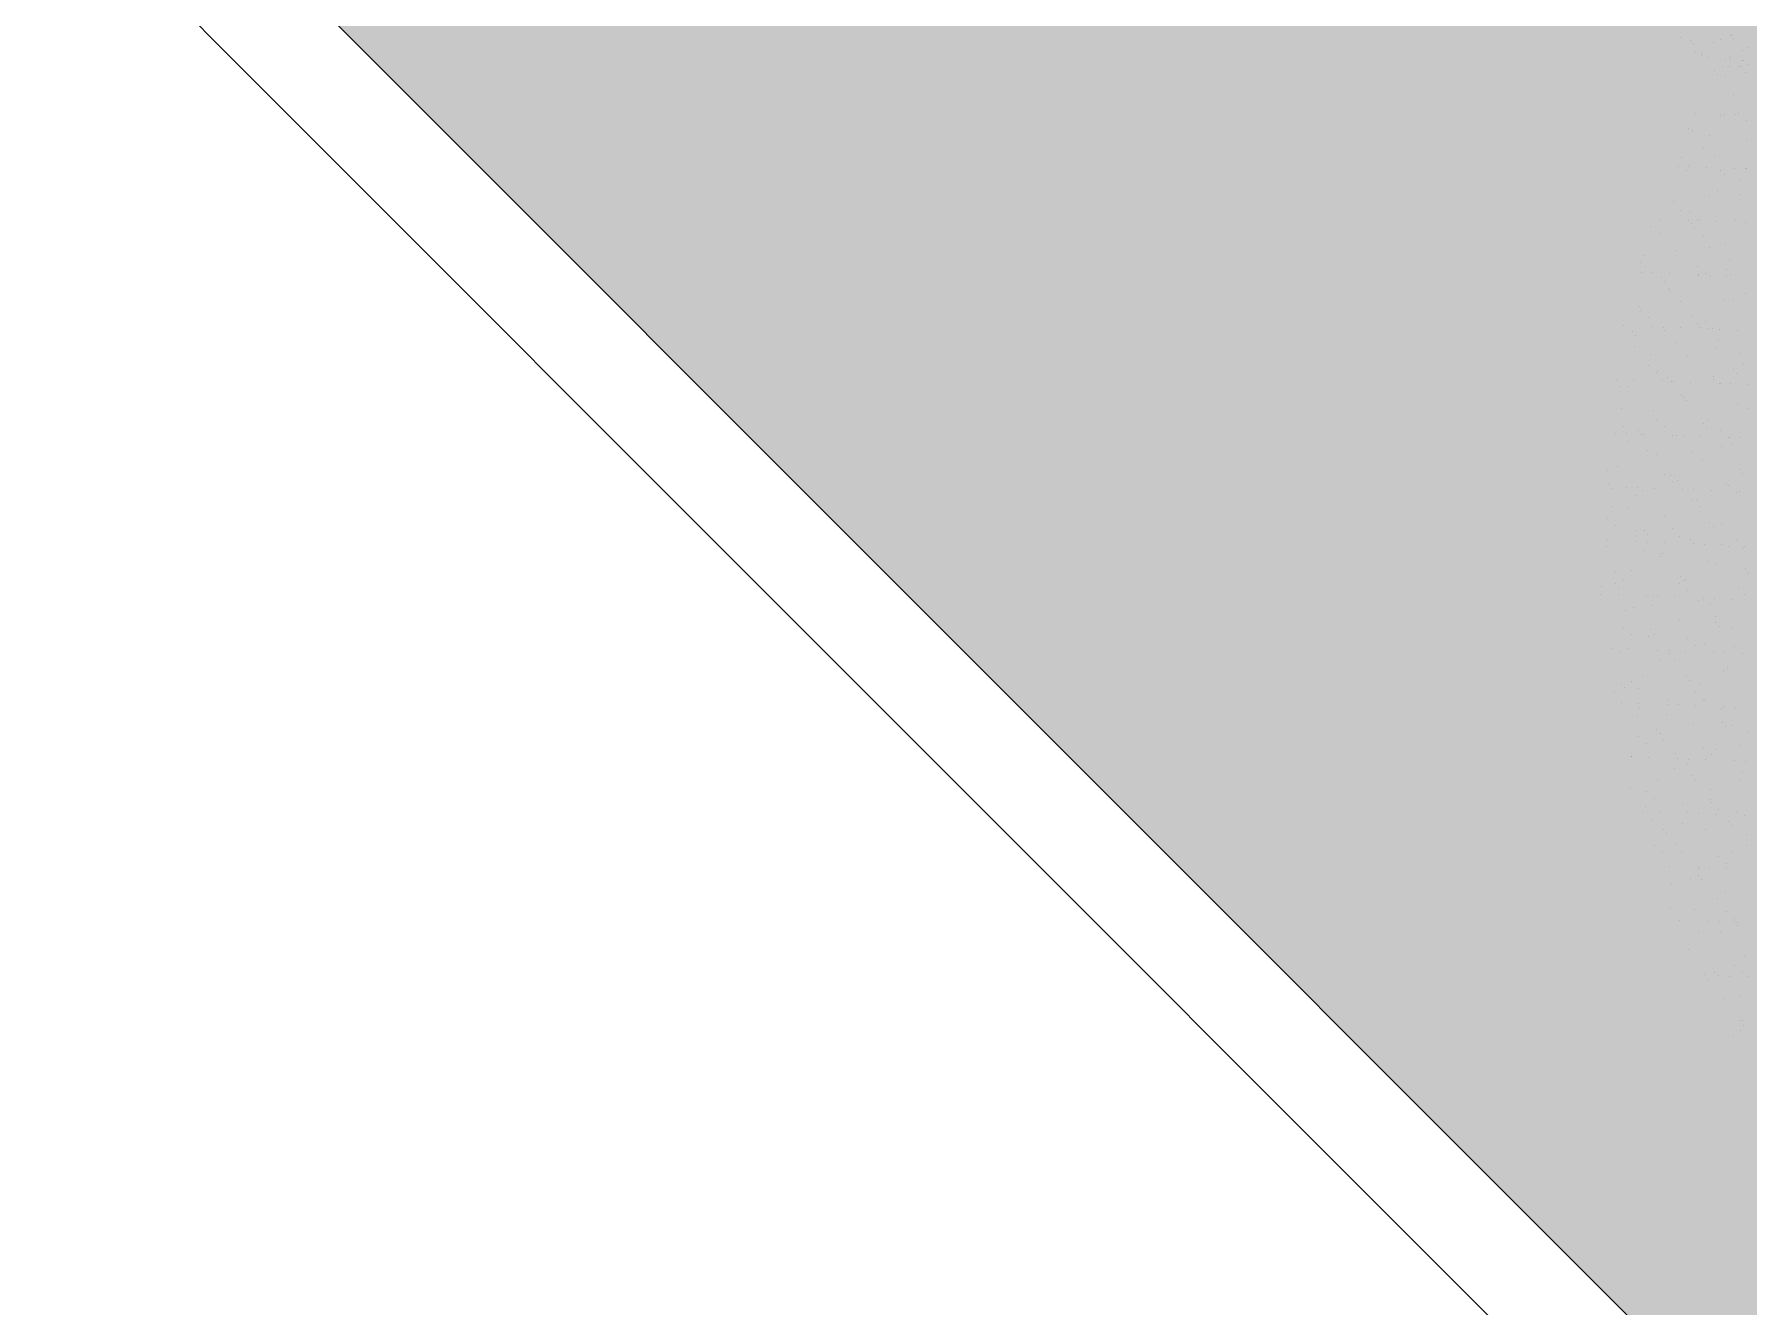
# Model space of a CAD drawing. Header units: millimetres. Extents: x 235 to 418, y 139 to 274.
# Drawn here: x 298.83 to 304.04, y 212.76 to 216.63 of the extents above; entities that cross this region are included whole.
import ezdxf

# ---------------------------------------------------------------- set-up
doc = ezdxf.new("R2010")
doc.units = ezdxf.units.MM
doc.header["$LTSCALE"] = 0.01
for name, color, linetype, lineweight in [('muros bajos', 42, 'Continuous', 18), ('pasto', 153, 'Continuous', 9), ('puertas', 2, 'Continuous', 9), ('punto delgado', 4, 'Continuous', 0)]:
    doc.layers.add(name, color=color, linetype=linetype, lineweight=lineweight)

# ---------------------------------------------------------------- blocks, each defined once
blk = doc.blocks.new('A$C329661E2')
at = {"layer": 'puertas'}
for p, q in [((0.7417, 3.1882), (0.7417, 3.1882)), ((0.7417, 3.1874), (0.7417, 3.1874)), ((0.6334, 3.1847), (0.6334, 3.1847)), ((0.6546, 3.1774), (0.6546, 3.1774)), ((0.6589, 3.1719), (0.6589, 3.1719)), ((0.6662, 3.1524), (0.6662, 3.1524)), ((0.681, 3.1499), (0.681, 3.1499)), ((0.7039, 3.1723), (0.7039, 3.1723)), ((0.7182, 3.1795), (0.7182, 3.1795)), ((0.746, 3.1819), (0.746, 3.1819)), ((0.7662, 3.1558), (0.7662, 3.1558)), ((0.7788, 3.1622), (0.7788, 3.1622)), ((0.6791, 3.1458), (0.6791, 3.1458)), ((0.6913, 3.1405), (0.6913, 3.1405)), ((0.7062, 3.1131), (0.7062, 3.1131)), ((0.7229, 3.1227), (0.7229, 3.1227)), ((0.7289, 3.1354), (0.7289, 3.1354)), ((0.7376, 3.1221), (0.7376, 3.1221)), ((0.7386, 3.141), (0.7386, 3.141)), ((0.74, 3.1374), (0.74, 3.1374)), ((0.7566, 3.1224), (0.7566, 3.1224)), ((0.7605, 3.1212), (0.7605, 3.1212)), ((0.7655, 3.134), (0.7655, 3.134)), ((0.7669, 3.1353), (0.7669, 3.1353)), ((0.7772, 3.1259), (0.7772, 3.1259)), ((0.713, 3.1043), (0.713, 3.1043)), ((0.7299, 3.1027), (0.7299, 3.1027)), ((0.7714, 3.1087), (0.7714, 3.1087)), ((0.7454, 3.0625), (0.7454, 3.0625)), ((0.6661, 3.0228), (0.6661, 3.0228)), ((0.7181, 3.0173), (0.7181, 3.0173)), ((0.7274, 3.0205), (0.7274, 3.0205)), ((0.7509, 3.0195), (0.7509, 3.0195)), ((0.7567, 3.0208), (0.7567, 3.0208)), ((0.7733, 3.0058), (0.7733, 3.0058)), ((0.65, 2.9899), (0.65, 2.9899)), ((0.6579, 2.9856), (0.6579, 2.9856)), ((0.6955, 2.9749), (0.6955, 2.9749)), ((0.7736, 2.9672), (0.7736, 2.9672)), ((0.6823, 2.9482), (0.6823, 2.9482)), ((0.7063, 2.9318), (0.7063, 2.9318)), ((0.628, 2.9093), (0.628, 2.9093)), ((0.636, 2.9276), (0.636, 2.9276)), ((0.6461, 2.9001), (0.6461, 2.9001)), ((0.6514, 2.9084), (0.6514, 2.9084)), ((0.6525, 2.9125), (0.6525, 2.9125)), ((0.6881, 2.907), (0.6881, 2.907)), ((0.7194, 2.9004), (0.7194, 2.9004)), ((0.7494, 2.9046), (0.7494, 2.9046)), ((0.7729, 2.9037), (0.7729, 2.9037)), ((0.7734, 2.9042), (0.7734, 2.9042)), ((0.7122, 2.8584), (0.7122, 2.8584)), ((0.7262, 2.8916), (0.7262, 2.8916)), ((0.7618, 2.8817), (0.7618, 2.8817)), ((0.6193, 2.8338), (0.6193, 2.8338)), ((0.6945, 2.8463), (0.6945, 2.8463)), ((0.7586, 2.8498), (0.7586, 2.8498)), ((0.5887, 2.7959), (0.5887, 2.7959)), ((0.6343, 2.8146), (0.6343, 2.8146)), ((0.65, 2.7935), (0.65, 2.7935)), ((0.6526, 2.811), (0.6526, 2.811)), ((0.6563, 2.7861), (0.6563, 2.7861)), ((0.6692, 2.7959), (0.6692, 2.7959)), ((0.6734, 2.7926), (0.6734, 2.7926)), ((0.7101, 2.7912), (0.7101, 2.7912)), ((0.75, 2.7963), (0.75, 2.7963)), ((0.7714, 2.7888), (0.7714, 2.7888)), ((0.5699, 2.7807), (0.5699, 2.7807)), ((0.5914, 2.7651), (0.5914, 2.7651)), ((0.6632, 2.7772), (0.6632, 2.7772)), ((0.6827, 2.7608), (0.6827, 2.7608)), ((0.5563, 2.7195), (0.5563, 2.7195)), ((0.6225, 2.7291), (0.6225, 2.7291)), ((0.6955, 2.7355), (0.6955, 2.7355)), ((0.7289, 2.7418), (0.7289, 2.7418)), ((0.7382, 2.7108), (0.7382, 2.7108)), ((0.5485, 2.7027), (0.5485, 2.7027)), ((0.5505, 2.6824), (0.5505, 2.6824)), ((0.5581, 2.6952), (0.5581, 2.6952)), ((0.574, 2.6815), (0.574, 2.6815)), ((0.6107, 2.68), (0.6107, 2.68)), ((0.6693, 2.6944), (0.6693, 2.6944)), ((0.6709, 2.6753), (0.6709, 2.6753)), ((0.672, 2.6777), (0.672, 2.6777)), ((0.6859, 2.6793), (0.6859, 2.6793)), ((0.6955, 2.6767), (0.6955, 2.6767)), ((0.7321, 2.6753), (0.7321, 2.6753)), ((0.7325, 2.6877), (0.7325, 2.6877)), ((0.7394, 2.6789), (0.7394, 2.6789)), ((0.5933, 2.6717), (0.5933, 2.6717)), ((0.6001, 2.6629), (0.6001, 2.6629)), ((0.6081, 2.6485), (0.6081, 2.6485)), ((0.6107, 2.6436), (0.6107, 2.6436)), ((0.7717, 2.6371), (0.7717, 2.6371)), ((0.5463, 2.6097), (0.5463, 2.6097)), ((0.5486, 2.6011), (0.5486, 2.6011)), ((0.6325, 2.6211), (0.6325, 2.6211)), ((0.7264, 2.6253), (0.7264, 2.6253)), ((0.7456, 2.6252), (0.7456, 2.6252)), ((0.5113, 2.5689), (0.5113, 2.5689)), ((0.5652, 2.5861), (0.5652, 2.5861)), ((0.5725, 2.5665), (0.5725, 2.5665)), ((0.596, 2.5656), (0.596, 2.5656)), ((0.6327, 2.5642), (0.6327, 2.5642)), ((0.6591, 2.5899), (0.6591, 2.5899)), ((0.6695, 2.5734), (0.6695, 2.5734)), ((0.6763, 2.5645), (0.6763, 2.5645)), ((0.686, 2.5778), (0.686, 2.5778)), ((0.5302, 2.5574), (0.5302, 2.5574)), ((0.5371, 2.5486), (0.5371, 2.5486)), ((0.5989, 2.5582), (0.5989, 2.5582)), ((0.6248, 2.5319), (0.6248, 2.5319)), ((0.694, 2.5618), (0.694, 2.5618)), ((0.7026, 2.5628), (0.7026, 2.5628)), ((0.7146, 2.5398), (0.7146, 2.5398)), ((0.7175, 2.5609), (0.7175, 2.5609)), ((0.7541, 2.5595), (0.7541, 2.5595)), ((0.5345, 2.5243), (0.5345, 2.5243)), ((0.5694, 2.5068), (0.5694, 2.5068)), ((0.6473, 2.5044), (0.6473, 2.5044)), ((0.7087, 2.5228), (0.7087, 2.5228)), ((0.7622, 2.5086), (0.7622, 2.5086)), ((0.4966, 2.4545), (0.4966, 2.4545)), ((0.5333, 2.4531), (0.5333, 2.4531)), ((0.5653, 2.4845), (0.5653, 2.4845)), ((0.5818, 2.4695), (0.5818, 2.4695)), ((0.5871, 2.4727), (0.5871, 2.4727)), ((0.6064, 2.459), (0.6064, 2.459)), ((0.7027, 2.4612), (0.7027, 2.4612)), ((0.7028, 2.4543), (0.7028, 2.4543)), ((0.7457, 2.475), (0.7457, 2.475)), ((0.7525, 2.4662), (0.7525, 2.4662)), ((0.7672, 2.4882), (0.7672, 2.4882)), ((0.5041, 2.4387), (0.5041, 2.4387)), ((0.5227, 2.4388), (0.5227, 2.4388)), ((0.5946, 2.4507), (0.5946, 2.4507)), ((0.6133, 2.4502), (0.6133, 2.4502)), ((0.618, 2.4498), (0.618, 2.4498)), ((0.6355, 2.4189), (0.6355, 2.4189)), ((0.6547, 2.4484), (0.6547, 2.4484)), ((0.716, 2.446), (0.716, 2.446)), ((0.7193, 2.4462), (0.7193, 2.4462)), ((0.7395, 2.4451), (0.7395, 2.4451)), ((0.7761, 2.4436), (0.7761, 2.4436)), ((0.5064, 2.3925), (0.5064, 2.3925)), ((0.5753, 2.3872), (0.5753, 2.3872)), ((0.6415, 2.4153), (0.6415, 2.4153)), ((0.6456, 2.4084), (0.6456, 2.4084)), ((0.7554, 2.4028), (0.7554, 2.4028)), ((0.7789, 2.392), (0.7789, 2.392)), ((0.5109, 2.3533), (0.5109, 2.3533)), ((0.5434, 2.3447), (0.5434, 2.3447)), ((0.582, 2.368), (0.582, 2.368)), ((0.5985, 2.3529), (0.5985, 2.3529)), ((0.6827, 2.3607), (0.6827, 2.3607)), ((0.6895, 2.3518), (0.6895, 2.3518)), ((0.691, 2.3689), (0.691, 2.3689)), ((0.7194, 2.3446), (0.7194, 2.3446)), ((0.4951, 2.3396), (0.4951, 2.3396)), ((0.5186, 2.3387), (0.5186, 2.3387)), ((0.5208, 2.3221), (0.5208, 2.3221)), ((0.5502, 2.3359), (0.5502, 2.3359)), ((0.5553, 2.3372), (0.5553, 2.3372)), ((0.6166, 2.3349), (0.6166, 2.3349)), ((0.6237, 2.3334), (0.6237, 2.3334)), ((0.64, 2.3339), (0.64, 2.3339)), ((0.6767, 2.3325), (0.6767, 2.3325)), ((0.7219, 2.3101), (0.7219, 2.3101)), ((0.736, 2.3296), (0.736, 2.3296)), ((0.738, 2.3301), (0.738, 2.3301)), ((0.7436, 2.3173), (0.7436, 2.3173)), ((0.7615, 2.3292), (0.7615, 2.3292)), ((0.5635, 2.3017), (0.5635, 2.3017)), ((0.5826, 2.2941), (0.5826, 2.2941)), ((0.6582, 2.2988), (0.6582, 2.2988)), ((0.6792, 2.2834), (0.6792, 2.2834)), ((0.4778, 2.2596), (0.4778, 2.2596)), ((0.4991, 2.2678), (0.4991, 2.2678)), ((0.5986, 2.2514), (0.5986, 2.2514)), ((0.6119, 2.2479), (0.6119, 2.2479)), ((0.6152, 2.2363), (0.6152, 2.2363)), ((0.6196, 2.2463), (0.6196, 2.2463)), ((0.6265, 2.2375), (0.6265, 2.2375)), ((0.7589, 2.2623), (0.7589, 2.2623)), ((0.7657, 2.2535), (0.7657, 2.2535)), ((0.4803, 2.2304), (0.4803, 2.2304)), ((0.4872, 2.2215), (0.4872, 2.2215)), ((0.5171, 2.2237), (0.5171, 2.2237)), ((0.5374, 2.2055), (0.5374, 2.2055)), ((0.5406, 2.2228), (0.5406, 2.2228)), ((0.5517, 2.2162), (0.5517, 2.2162)), ((0.5773, 2.2214), (0.5773, 2.2214)), ((0.6386, 2.219), (0.6386, 2.219)), ((0.662, 2.2181), (0.662, 2.2181)), ((0.6674, 2.1979), (0.6674, 2.1979)), ((0.6987, 2.2167), (0.6987, 2.2167)), ((0.7318, 2.2318), (0.7318, 2.2318)), ((0.7361, 2.2281), (0.7361, 2.2281)), ((0.7526, 2.213), (0.7526, 2.213)), ((0.76, 2.2143), (0.76, 2.2143)), ((0.4873, 2.1823), (0.4873, 2.1823)), ((0.5196, 2.1798), (0.5196, 2.1798)), ((0.6001, 2.1624), (0.6001, 2.1624)), ((0.6588, 2.1957), (0.6588, 2.1957)), ((0.6749, 2.1822), (0.6749, 2.1822)), ((0.4779, 2.1581), (0.4779, 2.1581)), ((0.4945, 2.1431), (0.4945, 2.1431)), ((0.5399, 2.1308), (0.5399, 2.1308)), ((0.5566, 2.132), (0.5566, 2.132)), ((0.6153, 2.1348), (0.6153, 2.1348)), ((0.6958, 2.148), (0.6958, 2.148)), ((0.7027, 2.1391), (0.7027, 2.1391)), ((0.72, 2.1463), (0.72, 2.1463)), ((0.4755, 2.0969), (0.4755, 2.0969)), ((0.4779, 2.1103), (0.4779, 2.1103)), ((0.5391, 2.1079), (0.5391, 2.1079)), ((0.5541, 2.0889), (0.5541, 2.0889)), ((0.5626, 2.107), (0.5626, 2.107)), ((0.5634, 2.1232), (0.5634, 2.1232)), ((0.5993, 2.1056), (0.5993, 2.1056)), ((0.6319, 2.1198), (0.6319, 2.1198)), ((0.6556, 2.1124), (0.6556, 2.1124)), ((0.6606, 2.1032), (0.6606, 2.1032)), ((0.6841, 2.1023), (0.6841, 2.1023)), ((0.7207, 2.1008), (0.7207, 2.1008)), ((0.735, 2.0974), (0.735, 2.0974)), ((0.7528, 2.1115), (0.7528, 2.1115)), ((0.7684, 2.0925), (0.7684, 2.0925)), ((0.7693, 2.0964), (0.7693, 2.0964)), ((0.5883, 2.077), (0.5883, 2.077)), ((0.5958, 2.0814), (0.5958, 2.0814)), ((0.6916, 2.0656), (0.6916, 2.0656)), ((0.7082, 2.0608), (0.7082, 2.0608)), ((0.4935, 2.0177), (0.4935, 2.0177)), ((0.4946, 2.0415), (0.4946, 2.0415)), ((0.5112, 2.0265), (0.5112, 2.0265)), ((0.5281, 2.0453), (0.5281, 2.0453)), ((0.632, 2.0182), (0.632, 2.0182)), ((0.6328, 2.0336), (0.6328, 2.0336)), ((0.6396, 2.0248), (0.6396, 2.0248)), ((0.6438, 2.0269), (0.6438, 2.0269)), ((0.772, 2.0496), (0.772, 2.0496)), ((0.7789, 2.0408), (0.7789, 2.0408)), ((0.4632, 1.9959), (0.4632, 1.9959)), ((0.4637, 2.0114), (0.4637, 2.0114)), ((0.4999, 1.9944), (0.4999, 1.9944)), ((0.5004, 2.0088), (0.5004, 2.0088)), ((0.5611, 1.9921), (0.5611, 1.9921)), ((0.5765, 1.9915), (0.5765, 1.9915)), ((0.5846, 1.9911), (0.5846, 1.9911)), ((0.6213, 1.9897), (0.6213, 1.9897)), ((0.6486, 2.0032), (0.6486, 2.0032)), ((0.672, 1.983), (0.672, 1.983)), ((0.6826, 1.9873), (0.6826, 1.9873)), ((0.7061, 1.9864), (0.7061, 1.9864)), ((0.7427, 1.985), (0.7427, 1.985)), ((0.7566, 2.007), (0.7566, 2.007)), ((0.7694, 1.9949), (0.7694, 1.9949)), ((0.5163, 1.9598), (0.5163, 1.9598)), ((0.5327, 1.9671), (0.5327, 1.9671)), ((0.5708, 1.9723), (0.5708, 1.9723)), ((0.632, 1.9415), (0.632, 1.9415)), ((0.6964, 1.9753), (0.6964, 1.9753)), ((0.7082, 1.949), (0.7082, 1.949)), ((0.5113, 1.9249), (0.5113, 1.9249)), ((0.5278, 1.9099), (0.5278, 1.9099)), ((0.5647, 1.906), (0.5647, 1.906)), ((0.5697, 1.9193), (0.5697, 1.9193)), ((0.5766, 1.9105), (0.5766, 1.9105)), ((0.709, 1.9353), (0.709, 1.9353)), ((0.7158, 1.9264), (0.7158, 1.9264)), ((0.7448, 1.9216), (0.7448, 1.9216)), ((0.4852, 1.88), (0.4852, 1.88)), ((0.5045, 1.8743), (0.5045, 1.8743)), ((0.5219, 1.8786), (0.5219, 1.8786)), ((0.5832, 1.8762), (0.5832, 1.8762)), ((0.6066, 1.8753), (0.6066, 1.8753)), ((0.6089, 1.8687), (0.6089, 1.8687)), ((0.6433, 1.8739), (0.6433, 1.8739)), ((0.6487, 1.9016), (0.6487, 1.9016)), ((0.6653, 1.8866), (0.6653, 1.8866)), ((0.6846, 1.8899), (0.6846, 1.8899)), ((0.7046, 1.8715), (0.7046, 1.8715)), ((0.7281, 1.8706), (0.7281, 1.8706)), ((0.7482, 1.8847), (0.7482, 1.8847)), ((0.7647, 1.8691), (0.7647, 1.8691)), ((0.5875, 1.8557), (0.5875, 1.8557)), ((0.6202, 1.856), (0.6202, 1.856)), ((0.7249, 1.8324), (0.7249, 1.8324)), ((0.733, 1.8361), (0.733, 1.8361)), ((0.5067, 1.805), (0.5067, 1.805)), ((0.5135, 1.7961), (0.5135, 1.7961)), ((0.528, 1.8084), (0.528, 1.8084)), ((0.5529, 1.8205), (0.5529, 1.8205)), ((0.6459, 1.8209), (0.6459, 1.8209)), ((0.6528, 1.8121), (0.6528, 1.8121)), ((0.6728, 1.8044), (0.6728, 1.8044)), ((0.4927, 1.7888), (0.4927, 1.7888)), ((0.5072, 1.7642), (0.5072, 1.7642)), ((0.5439, 1.7628), (0.5439, 1.7628)), ((0.5445, 1.7933), (0.5445, 1.7933)), ((0.6052, 1.7604), (0.6052, 1.7604)), ((0.6084, 1.7705), (0.6084, 1.7705)), ((0.6286, 1.7595), (0.6286, 1.7595)), ((0.6653, 1.758), (0.6653, 1.758)), ((0.6654, 1.7851), (0.6654, 1.7851)), ((0.682, 1.77), (0.682, 1.77)), ((0.6851, 1.7703), (0.6851, 1.7703)), ((0.5411, 1.735), (0.5411, 1.735)), ((0.5459, 1.7544), (0.5459, 1.7544)), ((0.6042, 1.7392), (0.6042, 1.7392)), ((0.7212, 1.7506), (0.7212, 1.7506)), ((0.7222, 1.7226), (0.7222, 1.7226)), ((0.7266, 1.7556), (0.7266, 1.7556)), ((0.7501, 1.7547), (0.7501, 1.7547)), ((0.5446, 1.6918), (0.5446, 1.6918)), ((0.5829, 1.7066), (0.5829, 1.7066)), ((0.5898, 1.6978), (0.5898, 1.6978)), ((0.5966, 1.685), (0.5966, 1.685)), ((0.661, 1.7189), (0.661, 1.7189)), ((0.729, 1.7137), (0.729, 1.7137)), ((0.7416, 1.7159), (0.7416, 1.7159)), ((0.7767, 1.7006), (0.7767, 1.7006)), ((0.5292, 1.6483), (0.5292, 1.6483)), ((0.5293, 1.6496), (0.5293, 1.6496)), ((0.5612, 1.6767), (0.5612, 1.6767)), ((0.6221, 1.656), (0.6221, 1.656)), ((0.6821, 1.6685), (0.6821, 1.6685)), ((0.6986, 1.6534), (0.6986, 1.6534)), ((0.7094, 1.6651), (0.7094, 1.6651)), ((0.7614, 1.672), (0.7614, 1.672)), ((0.5659, 1.6469), (0.5659, 1.6469)), ((0.6209, 1.6226), (0.6209, 1.6226)), ((0.6272, 1.6445), (0.6272, 1.6445)), ((0.6492, 1.6334), (0.6492, 1.6334)), ((0.6506, 1.6436), (0.6506, 1.6436)), ((0.6873, 1.6422), (0.6873, 1.6422)), ((0.7486, 1.6398), (0.7486, 1.6398)), ((0.7649, 1.6151), (0.7649, 1.6151)), ((0.7721, 1.6389), (0.7721, 1.6389)), ((0.5267, 1.5834), (0.5267, 1.5834)), ((0.5613, 1.5752), (0.5613, 1.5752)), ((0.5848, 1.5995), (0.5848, 1.5995)), ((0.6591, 1.6082), (0.6591, 1.6082)), ((0.666, 1.5994), (0.666, 1.5994)), ((0.6976, 1.5796), (0.6976, 1.5796)), ((0.7583, 1.5993), (0.7583, 1.5993)), ((0.5591, 1.5417), (0.5591, 1.5417)), ((0.5779, 1.5602), (0.5779, 1.5602)), ((0.6374, 1.5479), (0.6374, 1.5479)), ((0.6983, 1.5576), (0.6983, 1.5576)), ((0.6988, 1.5519), (0.6988, 1.5519)), ((0.5512, 1.5325), (0.5512, 1.5325)), ((0.573, 1.5141), (0.573, 1.5141)), ((0.5879, 1.5311), (0.5879, 1.5311)), ((0.6376, 1.506), (0.6376, 1.506)), ((0.6492, 1.5287), (0.6492, 1.5287)), ((0.6726, 1.5278), (0.6726, 1.5278)), ((0.7093, 1.5263), (0.7093, 1.5263)), ((0.7153, 1.5368), (0.7153, 1.5368)), ((0.7353, 1.5099), (0.7353, 1.5099)), ((0.7531, 1.5296), (0.7531, 1.5296)), ((0.7706, 1.524), (0.7706, 1.524)), ((0.5961, 1.4939), (0.5961, 1.4939)), ((0.6029, 1.4851), (0.6029, 1.4851)), ((0.6858, 1.4942), (0.6858, 1.4942)), ((0.7422, 1.501), (0.7422, 1.501)), ((0.775, 1.4827), (0.775, 1.4827)), ((0.578, 1.4586), (0.578, 1.4586)), ((0.5946, 1.4436), (0.5946, 1.4436)), ((0.6256, 1.4625), (0.6256, 1.4625)), ((0.6353, 1.4433), (0.6353, 1.4433)), ((0.7154, 1.4353), (0.7154, 1.4353)), ((0.7413, 1.4441), (0.7413, 1.4441)), ((0.7745, 1.4593), (0.7745, 1.4593)), ((0.6099, 1.4152), (0.6099, 1.4152)), ((0.6712, 1.4128), (0.6712, 1.4128)), ((0.6723, 1.3955), (0.6723, 1.3955)), ((0.674, 1.4087), (0.674, 1.4087)), ((0.6947, 1.4119), (0.6947, 1.4119)), ((0.7313, 1.4105), (0.7313, 1.4105)), ((0.732, 1.4203), (0.732, 1.4203)), ((0.6138, 1.377), (0.6138, 1.377)), ((0.6542, 1.3894), (0.6542, 1.3894)), ((0.6791, 1.3867), (0.6791, 1.3867)), ((0.7295, 1.3587), (0.7295, 1.3587)), ((0.6113, 1.327), (0.6113, 1.327)), ((0.6622, 1.3232), (0.6622, 1.3232)), ((0.7115, 1.3449), (0.7115, 1.3449)), ((0.7321, 1.3187), (0.7321, 1.3187)), ((0.6319, 1.2994), (0.6319, 1.2994)), ((0.6932, 1.297), (0.6932, 1.297)), ((0.7167, 1.2961), (0.7167, 1.2961)), ((0.7485, 1.2972), (0.7485, 1.2972)), ((0.7487, 1.3037), (0.7487, 1.3037)), ((0.7533, 1.2947), (0.7533, 1.2947)), ((0.7553, 1.2883), (0.7553, 1.2883)), ((0.6709, 1.2728), (0.6709, 1.2728)), ((0.7177, 1.2732), (0.7177, 1.2732)), ((0.6504, 1.2377), (0.6504, 1.2377)), ((0.7703, 1.2216), (0.7703, 1.2216)), ((0.6854, 1.1828), (0.6854, 1.1828)), ((0.6923, 1.174), (0.6923, 1.174)), ((0.7059, 1.1877), (0.7059, 1.1877)), ((0.7152, 1.1812), (0.7152, 1.1812)), ((0.7387, 1.1802), (0.7387, 1.1802)), ((0.7488, 1.2021), (0.7488, 1.2021)), ((0.7654, 1.1871), (0.7654, 1.1871)), ((0.7753, 1.1788), (0.7753, 1.1788)), ((0.7585, 1.1361), (0.7585, 1.1361)), ((0.7247, 1.1322), (0.7247, 1.1322)), ((0.7607, 1.0644), (0.7607, 1.0644)), ((0.7617, 1.0845), (0.7617, 1.0845)), ((0.7655, 1.0856), (0.7655, 1.0856)), ((0.7685, 1.0756), (0.7685, 1.0756)), ((0.7467, 1.0506), (0.7467, 1.0506))]:
    blk.add_line(p, q, dxfattribs=at)

msp = doc.modelspace()

# ---------------------------------------------------------------- hatches: boundary and pattern name
at = {"layer": 'pasto'}
h = msp.add_hatch(dxfattribs=at)
h.set_pattern_fill('AR-SAND', color=256, scale=0.006, style=0)
h.set_pattern_definition([(37.5, (-596.20321, -89.26105), (-0.00960019, 0.29364794), [0, -0.231648, 0, -0.25908, 0, -0.24765]), (7.5, (-596.2032, -89.26105), (0.26971397, 0.43009506), [0, -0.124968, 0, -0.208788, 0, -0.08001]), (327.5, (-596.39067, -89.26105), (0.47459542, 0.00086231), [0, -0.0762, 0, -0.27432, 0, -0.35814]), (317.5, (-596.39067, -89.26105), (0.45813387, 0.1337576), [0, -0.0381, 0, -0.179832, 0, -0.20574])])
edge = h.paths.add_edge_path()
edge.add_arc((321.7095, 217.8989), 1.5, 315, 450)
edge.add_line((321.7095, 219.3989), (302.2837, 219.3989))
edge.add_spline(control_points=[(302.2837, 219.3989), (303.2851, 218.0973), (307.1388, 214.1714), (313.5867, 212.518), (316.4367, 210.5048)], knot_values=[38.577871, 38.577871, 38.577871, 38.577871, 42.924977, 52.930225, 52.930225, 52.930225, 52.930225], degree=3, periodic=0)
edge.add_line((316.4367, 210.5048), (322.7702, 216.8383))
edge = h.paths.add_edge_path()
edge.add_spline(control_points=[(316.4367, 210.5048), (313.5867, 212.518), (307.1388, 214.1714), (303.2851, 218.0973), (302.2837, 219.3989)], knot_values=[38.577871, 38.577871, 38.577871, 38.577871, 48.58312, 52.930225, 52.930225, 52.930225, 52.930225], degree=3, periodic=0)
edge.add_line((302.2837, 219.3989), (300.6269, 219.3989))
edge.add_arc((300.6269, 217.8989), 1.5, 90, 225)
edge.add_line((299.5662, 216.8383), (309.259, 207.1455))
edge.add_arc((311.1682, 209.0547), 2.7, 225, 315)
edge.add_line((313.0774, 207.1455), (316.4367, 210.5048))

# ---------------------------------------------------------------- linework, layer by layer
at = {"layer": 'muros bajos'}
for p, q in [((309.259, 207.1455), (299.5662, 216.8383)), ((309.0469, 206.9333), (299.3541, 216.6261))]:
    msp.add_line(p, q, dxfattribs=at)
msp.add_arc((300.6269, 217.8989), 1.8, 90, 225, dxfattribs=at)

# ---------------------------------------------------------------- block references
at = {"layer": 'punto delgado', "xscale": 1.424631235263632, "yscale": 1.424631235263661, "zscale": 1.42463123526367}
msp.add_blockref('A$C329661E2', (302.9331, 212.0804), dxfattribs=at)

doc.saveas('drawing.dxf')
